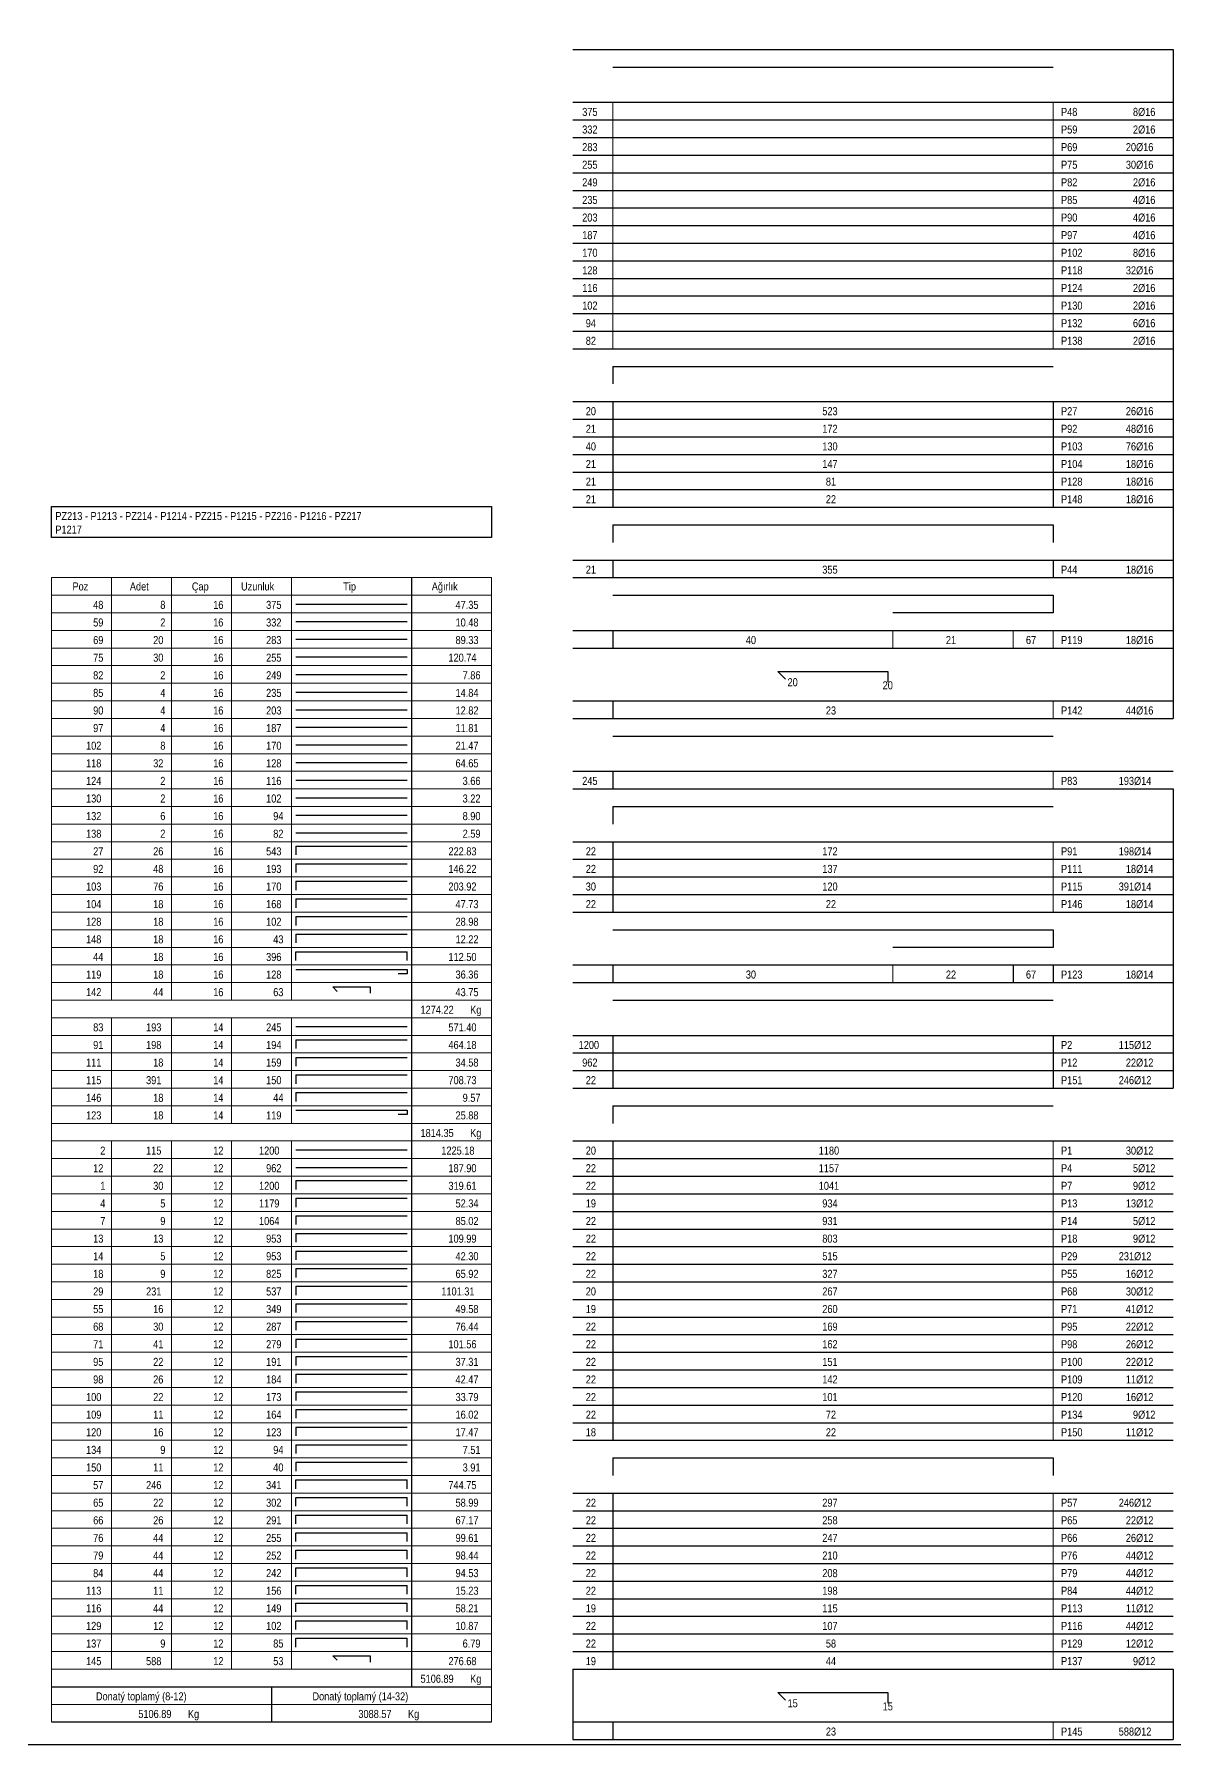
# Model space of a CAD drawing. Header units: metres. Extents: x 419734 to 420376, y 4564732 to 4565123.
# Drawn here: x 420012.24 to 420026.49, y 4564863.89 to 4564885.27 of the extents above; entities that cross this region are included whole.
import ezdxf

# ---------------------------------------------------------------- set-up
doc = ezdxf.new("R2010")
doc.units = ezdxf.units.M
for name, color, linetype in [('Standart', 7, 'Continuous'), ('SW_QUOTE', 1, 'Continuous'), ('SW_SEZIONI-ARMATURA', 3, 'Continuous'), ('SW_TXT_TESTI', 1, 'Continuous')]:
    doc.layers.add(name, color=color, linetype=linetype)
doc.styles.add('SWS', font='ARIALN.TTF')

msp = doc.modelspace()

# ---------------------------------------------------------------- linework, layer by layer
at = {"layer": 'Standart', "color": 2}
msp.add_lwpolyline([(420376.27637, 4564863.89188), (419946.10266, 4564863.89188), (419946.10266, 4564905.93855)], dxfattribs=at)
at = {"layer": 'Standart', "color": 1, "linetype": 'Continuous', "lineweight": 5}
for points in [[(420019.46721, 4564884.41732), (420019.46721, 4564881.33732)], [(420024.96721, 4564884.41732), (420024.96721, 4564881.33732)], [(420012.45085, 4564878.47732), (420017.95085, 4564878.47732)], [(420012.45085, 4564878.47732), (420012.45085, 4564864.17732)], [(420013.20085, 4564878.47732), (420013.20085, 4564873.19732)], [(420013.95085, 4564878.47732), (420013.95085, 4564873.19732)], [(420014.70085, 4564878.47732), (420014.70085, 4564873.19732)], [(420015.45085, 4564878.47732), (420015.45085, 4564873.19732)], [(420017.95085, 4564878.47732), (420017.95085, 4564864.17732)], [(420012.45085, 4564878.25732), (420017.95085, 4564878.25732)], [(420012.45085, 4564878.03732), (420017.95085, 4564878.03732)], [(420012.45085, 4564877.81732), (420017.95085, 4564877.81732)], [(420022.96721, 4564877.81732), (420022.96721, 4564877.59732)], [(420024.46721, 4564877.81732), (420024.46721, 4564877.59732)], [(420024.96721, 4564877.81732), (420024.96721, 4564877.59732)], [(420012.45085, 4564877.59732), (420017.95085, 4564877.59732)], [(420012.45085, 4564877.37732), (420017.95085, 4564877.37732)], [(420012.45085, 4564877.15732), (420017.95085, 4564877.15732)], [(420012.45085, 4564876.93732), (420017.95085, 4564876.93732)], [(420024.96721, 4564876.93732), (420024.96721, 4564876.71732)], [(420012.45085, 4564876.71732), (420017.95085, 4564876.71732)], [(420012.45085, 4564876.49732), (420017.95085, 4564876.49732)], [(420012.45085, 4564876.27732), (420017.95085, 4564876.27732)], [(420012.45085, 4564876.05732), (420017.95085, 4564876.05732)], [(420024.96721, 4564876.05732), (420024.96721, 4564875.83732)], [(420012.45085, 4564875.83732), (420017.95085, 4564875.83732)], [(420012.45085, 4564875.61732), (420017.95085, 4564875.61732)], [(420012.45085, 4564875.39732), (420017.95085, 4564875.39732)], [(420012.45085, 4564875.17732), (420017.95085, 4564875.17732)], [(420024.96721, 4564875.17732), (420024.96721, 4564874.29732)], [(420012.45085, 4564874.95732), (420017.95085, 4564874.95732)], [(420012.45085, 4564874.73732), (420017.95085, 4564874.73732)], [(420012.45085, 4564874.51732), (420017.95085, 4564874.51732)], [(420012.45085, 4564874.29732), (420017.95085, 4564874.29732)], [(420012.45085, 4564874.07732), (420017.95085, 4564874.07732)], [(420012.45085, 4564873.85732), (420017.95085, 4564873.85732)], [(420012.45085, 4564873.63732), (420017.95085, 4564873.63732)], [(420022.96721, 4564873.63732), (420022.96721, 4564873.41732)], [(420012.45085, 4564873.41732), (420017.95085, 4564873.41732)], [(420012.45085, 4564873.19732), (420017.95085, 4564873.19732)], [(420012.45085, 4564872.97732), (420017.95085, 4564872.97732)], [(420013.20085, 4564872.97732), (420013.20085, 4564871.65732)], [(420013.95085, 4564872.97732), (420013.95085, 4564871.65732)], [(420014.70085, 4564872.97732), (420014.70085, 4564871.65732)], [(420015.45085, 4564872.97732), (420015.45085, 4564871.65732)], [(420012.45085, 4564872.75732), (420017.95085, 4564872.75732)], [(420012.45085, 4564872.53732), (420017.95085, 4564872.53732)], [(420012.45085, 4564872.31732), (420017.95085, 4564872.31732)], [(420012.45085, 4564872.09732), (420017.95085, 4564872.09732)], [(420012.45085, 4564871.87732), (420017.95085, 4564871.87732)], [(420012.45085, 4564871.65732), (420017.95085, 4564871.65732)], [(420012.45085, 4564871.43732), (420017.95085, 4564871.43732)], [(420013.20085, 4564871.43732), (420013.20085, 4564864.83732)], [(420013.95085, 4564871.43732), (420013.95085, 4564864.83732)], [(420014.70085, 4564871.43732), (420014.70085, 4564864.83732)], [(420015.45085, 4564871.43732), (420015.45085, 4564864.83732)], [(420024.96721, 4564871.43732), (420024.96721, 4564867.69732)], [(420012.45085, 4564871.21732), (420017.95085, 4564871.21732)], [(420012.45085, 4564870.99732), (420017.95085, 4564870.99732)], [(420012.45085, 4564870.77732), (420017.95085, 4564870.77732)], [(420012.45085, 4564870.55732), (420017.95085, 4564870.55732)], [(420012.45085, 4564870.33732), (420017.95085, 4564870.33732)], [(420012.45085, 4564870.11732), (420017.95085, 4564870.11732)], [(420012.45085, 4564869.89732), (420017.95085, 4564869.89732)], [(420012.45085, 4564869.67732), (420017.95085, 4564869.67732)], [(420012.45085, 4564869.45732), (420017.95085, 4564869.45732)], [(420012.45085, 4564869.23732), (420017.95085, 4564869.23732)], [(420012.45085, 4564869.01732), (420017.95085, 4564869.01732)], [(420012.45085, 4564868.79732), (420017.95085, 4564868.79732)], [(420012.45085, 4564868.57732), (420017.95085, 4564868.57732)], [(420012.45085, 4564868.35732), (420017.95085, 4564868.35732)], [(420012.45085, 4564868.13732), (420017.95085, 4564868.13732)], [(420012.45085, 4564867.91732), (420017.95085, 4564867.91732)], [(420012.45085, 4564867.69732), (420017.95085, 4564867.69732)], [(420012.45085, 4564867.47732), (420017.95085, 4564867.47732)], [(420012.45085, 4564867.25732), (420017.95085, 4564867.25732)], [(420012.45085, 4564867.03732), (420017.95085, 4564867.03732)], [(420024.96721, 4564867.03732), (420024.96721, 4564864.83732)], [(420012.45085, 4564866.81732), (420017.95085, 4564866.81732)], [(420012.45085, 4564866.59732), (420017.95085, 4564866.59732)], [(420012.45085, 4564866.37732), (420017.95085, 4564866.37732)], [(420012.45085, 4564866.15732), (420017.95085, 4564866.15732)], [(420012.45085, 4564865.93732), (420017.95085, 4564865.93732)], [(420012.45085, 4564865.71732), (420017.95085, 4564865.71732)], [(420012.45085, 4564865.49732), (420017.95085, 4564865.49732)], [(420012.45085, 4564865.27732), (420017.95085, 4564865.27732)], [(420012.45085, 4564865.05732), (420017.95085, 4564865.05732)], [(420012.45085, 4564864.83732), (420017.95085, 4564864.83732)], [(420012.45085, 4564864.39732), (420017.95085, 4564864.39732)], [(420024.96721, 4564864.17732), (420024.96721, 4564863.95732)]]:
    msp.add_lwpolyline(points, dxfattribs=at)
at = {"layer": 'SW_QUOTE'}
for points in [[(420018.96721, 4564885.07732), (420026.46721, 4564885.07732)], [(420026.46721, 4564885.07732), (420026.46721, 4564881.33732)], [(420018.96721, 4564884.41732), (420026.46721, 4564884.41732)], [(420018.96721, 4564884.19732), (420026.46721, 4564884.19732)], [(420018.96721, 4564883.97732), (420026.46721, 4564883.97732)], [(420018.96721, 4564883.75732), (420026.46721, 4564883.75732)], [(420018.96721, 4564883.53732), (420026.46721, 4564883.53732)], [(420018.96721, 4564883.31732), (420026.46721, 4564883.31732)], [(420018.96721, 4564883.09732), (420026.46721, 4564883.09732)], [(420018.96721, 4564882.87732), (420026.46721, 4564882.87732)], [(420018.96721, 4564882.65732), (420026.46721, 4564882.65732)], [(420018.96721, 4564882.43732), (420026.46721, 4564882.43732)], [(420018.96721, 4564882.21732), (420026.46721, 4564882.21732)], [(420018.96721, 4564881.99732), (420026.46721, 4564881.99732)], [(420018.96721, 4564881.77732), (420026.46721, 4564881.77732)], [(420018.96721, 4564881.55732), (420026.46721, 4564881.55732)], [(420018.96721, 4564881.33732), (420026.46721, 4564881.33732)], [(420018.96721, 4564880.67732), (420026.46721, 4564880.67732)], [(420019.46721, 4564880.67732), (420019.46721, 4564879.35732)], [(420024.96721, 4564880.67732), (420024.96721, 4564879.35732)], [(420018.96721, 4564880.45732), (420026.46721, 4564880.45732)], [(420018.96721, 4564880.23732), (420026.46721, 4564880.23732)], [(420018.96721, 4564880.01732), (420026.46721, 4564880.01732)], [(420018.96721, 4564879.79732), (420026.46721, 4564879.79732)], [(420018.96721, 4564879.57732), (420026.46721, 4564879.57732)], [(420012.45085, 4564878.97732), (420012.45085, 4564879.36732)], [(420012.45085, 4564879.36732), (420017.95085, 4564879.36732)], [(420017.95085, 4564879.36732), (420017.95085, 4564878.97732)], [(420018.96721, 4564879.35732), (420026.46721, 4564879.35732)], [(420026.46721, 4564879.35732), (420026.46721, 4564878.47732)], [(420017.95085, 4564878.97732), (420012.45085, 4564878.97732)], [(420018.96721, 4564878.69732), (420026.46721, 4564878.69732)], [(420019.46721, 4564878.69732), (420019.46721, 4564878.47732)], [(420024.96721, 4564878.69732), (420024.96721, 4564878.47732)], [(420016.95085, 4564878.47732), (420016.95085, 4564864.61732)], [(420018.96721, 4564878.47732), (420026.46721, 4564878.47732)], [(420018.96721, 4564877.81732), (420026.46721, 4564877.81732)], [(420019.46721, 4564877.81732), (420019.46721, 4564877.59732)], [(420018.96721, 4564877.59732), (420026.46721, 4564877.59732)], [(420026.46721, 4564877.59732), (420026.46721, 4564876.71732)], [(420018.96721, 4564876.93732), (420026.46721, 4564876.93732)], [(420019.46721, 4564876.93732), (420019.46721, 4564876.71732)], [(420018.96721, 4564876.71732), (420026.46721, 4564876.71732)], [(420018.96721, 4564876.05732), (420026.46721, 4564876.05732)], [(420019.46721, 4564876.05732), (420019.46721, 4564875.83732)], [(420018.96721, 4564875.83732), (420026.46721, 4564875.83732)], [(420018.96721, 4564875.17732), (420026.46721, 4564875.17732)], [(420019.46721, 4564875.17732), (420019.46721, 4564874.29732)], [(420018.96721, 4564874.95732), (420026.46721, 4564874.95732)], [(420018.96721, 4564874.73732), (420026.46721, 4564874.73732)], [(420018.96721, 4564874.51732), (420026.46721, 4564874.51732)], [(420018.96721, 4564874.29732), (420026.46721, 4564874.29732)], [(420026.46721, 4564874.29732), (420026.46721, 4564873.41732)], [(420018.96721, 4564873.63732), (420026.46721, 4564873.63732)], [(420019.46721, 4564873.63732), (420019.46721, 4564873.41732)], [(420018.96721, 4564873.41732), (420026.46721, 4564873.41732)], [(420018.96721, 4564872.75732), (420026.46721, 4564872.75732)], [(420019.46721, 4564872.75732), (420019.46721, 4564872.09732)], [(420024.96721, 4564872.75732), (420024.96721, 4564872.09732)], [(420018.96721, 4564872.53732), (420026.46721, 4564872.53732)], [(420018.96721, 4564872.31732), (420026.46721, 4564872.31732)], [(420018.96721, 4564872.09732), (420026.46721, 4564872.09732)], [(420018.96721, 4564871.43732), (420026.46721, 4564871.43732)], [(420019.46721, 4564871.43732), (420019.46721, 4564867.69732)], [(420018.96721, 4564871.21732), (420026.46721, 4564871.21732)], [(420018.96721, 4564870.99732), (420026.46721, 4564870.99732)], [(420018.96721, 4564870.77732), (420026.46721, 4564870.77732)], [(420018.96721, 4564870.55732), (420026.46721, 4564870.55732)], [(420018.96721, 4564870.33732), (420026.46721, 4564870.33732)], [(420018.96721, 4564870.11732), (420026.46721, 4564870.11732)], [(420018.96721, 4564869.89732), (420026.46721, 4564869.89732)], [(420018.96721, 4564869.67732), (420026.46721, 4564869.67732)], [(420018.96721, 4564869.45732), (420026.46721, 4564869.45732)], [(420018.96721, 4564869.23732), (420026.46721, 4564869.23732)], [(420018.96721, 4564869.01732), (420026.46721, 4564869.01732)], [(420018.96721, 4564868.79732), (420026.46721, 4564868.79732)], [(420018.96721, 4564868.57732), (420026.46721, 4564868.57732)], [(420018.96721, 4564868.35732), (420026.46721, 4564868.35732)], [(420018.96721, 4564868.13732), (420026.46721, 4564868.13732)], [(420018.96721, 4564867.91732), (420026.46721, 4564867.91732)], [(420018.96721, 4564867.69732), (420026.46721, 4564867.69732)], [(420018.96721, 4564867.03732), (420026.46721, 4564867.03732)], [(420019.46721, 4564867.03732), (420019.46721, 4564864.83732)], [(420018.96721, 4564866.81732), (420026.46721, 4564866.81732)], [(420018.96721, 4564866.59732), (420026.46721, 4564866.59732)], [(420018.96721, 4564866.37732), (420026.46721, 4564866.37732)], [(420018.96721, 4564866.15732), (420026.46721, 4564866.15732)], [(420018.96721, 4564865.93732), (420026.46721, 4564865.93732)], [(420018.96721, 4564865.71732), (420026.46721, 4564865.71732)], [(420018.96721, 4564865.49732), (420026.46721, 4564865.49732)], [(420018.96721, 4564865.27732), (420026.46721, 4564865.27732)], [(420018.96721, 4564865.05732), (420026.46721, 4564865.05732)], [(420018.96721, 4564864.83732), (420026.46721, 4564864.83732)], [(420018.96721, 4564864.83732), (420018.96721, 4564863.95732)], [(420026.46721, 4564864.83732), (420026.46721, 4564863.95732)], [(420012.45085, 4564864.61732), (420017.95085, 4564864.61732)], [(420015.20085, 4564864.61732), (420015.20085, 4564864.17732)], [(420012.45085, 4564864.17732), (420017.95085, 4564864.17732)], [(420018.96721, 4564864.17732), (420026.46721, 4564864.17732)], [(420019.46721, 4564864.17732), (420019.46721, 4564863.95732)], [(420018.96721, 4564863.95732), (420026.46721, 4564863.95732)]]:
    msp.add_lwpolyline(points, dxfattribs=at)
at = {"layer": 'SW_SEZIONI-ARMATURA'}
for points in [[(420019.46721, 4564884.85732), (420024.96721, 4564884.85732)], [(420019.46721, 4564881.11732), (420024.96721, 4564881.11732)], [(420019.46721, 4564881.11732), (420019.46721, 4564880.89732)], [(420019.46721, 4564879.13732), (420024.96721, 4564879.13732)], [(420019.46721, 4564879.13732), (420019.46721, 4564878.91732)], [(420024.96721, 4564879.13732), (420024.96721, 4564878.91732)], [(420015.50585, 4564878.14732), (420016.89585, 4564878.14732)], [(420019.46721, 4564878.25732), (420024.96721, 4564878.25732)], [(420024.96721, 4564878.25732), (420024.96721, 4564878.03732)], [(420015.50585, 4564877.92732), (420016.89585, 4564877.92732)], [(420024.96721, 4564878.03732), (420022.96721, 4564878.03732)], [(420015.50585, 4564877.70732), (420016.89585, 4564877.70732)], [(420015.50585, 4564877.48732), (420016.89585, 4564877.48732)], [(420015.50585, 4564877.26732), (420016.89585, 4564877.26732)], [(420021.52971, 4564877.30398), (420022.90471, 4564877.30398)], [(420021.52971, 4564877.30398), (420021.62305, 4564877.21064)], [(420022.90471, 4564877.30398), (420022.90471, 4564877.17198)], [(420015.50585, 4564877.04732), (420016.89585, 4564877.04732)], [(420015.50585, 4564876.82732), (420016.89585, 4564876.82732)], [(420015.50585, 4564876.60732), (420016.89585, 4564876.60732)], [(420019.46721, 4564876.49732), (420024.96721, 4564876.49732)], [(420015.50585, 4564876.38732), (420016.89585, 4564876.38732)], [(420015.50585, 4564876.16732), (420016.89585, 4564876.16732)], [(420015.50585, 4564875.94732), (420016.89585, 4564875.94732)], [(420015.50585, 4564875.72732), (420016.89585, 4564875.72732)], [(420019.46721, 4564875.61732), (420024.96721, 4564875.61732)], [(420019.46721, 4564875.61732), (420019.46721, 4564875.39732)], [(420015.50585, 4564875.50732), (420016.89585, 4564875.50732)], [(420015.50585, 4564875.28732), (420016.89585, 4564875.28732)], [(420015.50585, 4564875.12232), (420016.89585, 4564875.12232)], [(420015.50585, 4564874.90232), (420016.89585, 4564874.90232)], [(420015.50585, 4564874.68232), (420016.89585, 4564874.68232)], [(420015.50585, 4564874.46232), (420016.89585, 4564874.46232)], [(420015.50585, 4564874.24232), (420016.89585, 4564874.24232)], [(420019.46721, 4564874.07732), (420024.96721, 4564874.07732)], [(420024.96721, 4564874.07732), (420024.96721, 4564873.85732)], [(420015.50585, 4564874.02232), (420016.89585, 4564874.02232)], [(420024.96721, 4564873.85732), (420022.96721, 4564873.85732)], [(420015.50585, 4564873.80232), (420016.89585, 4564873.80232)], [(420016.89585, 4564873.69232), (420016.89585, 4564873.80232)], [(420015.50585, 4564873.58232), (420016.89585, 4564873.58232)], [(420016.89585, 4564873.52732), (420016.78585, 4564873.52732)], [(420016.89585, 4564873.58232), (420016.89585, 4564873.52732)], [(420015.96918, 4564873.36232), (420016.43251, 4564873.36232)], [(420015.96918, 4564873.36232), (420016.02418, 4564873.30732)], [(420016.43251, 4564873.36232), (420016.43251, 4564873.28477)], [(420019.46721, 4564873.19732), (420024.96721, 4564873.19732)], [(420015.50585, 4564872.86732), (420016.89585, 4564872.86732)], [(420015.50585, 4564872.70232), (420016.89585, 4564872.70232)], [(420015.50585, 4564872.70232), (420015.50585, 4564872.59232)], [(420015.50585, 4564872.48232), (420016.89585, 4564872.48232)], [(420015.50585, 4564872.48232), (420015.50585, 4564872.37232)], [(420015.50585, 4564872.26232), (420016.89585, 4564872.26232)], [(420015.50585, 4564872.26232), (420015.50585, 4564872.15232)], [(420015.50585, 4564872.04232), (420016.89585, 4564872.04232)], [(420015.50585, 4564872.04232), (420015.50585, 4564871.93232)], [(420015.50585, 4564871.82232), (420016.89585, 4564871.82232)], [(420016.89585, 4564871.76732), (420016.78585, 4564871.76732)], [(420016.89585, 4564871.82232), (420016.89585, 4564871.76732)], [(420019.46721, 4564871.87732), (420024.96721, 4564871.87732)], [(420019.46721, 4564871.87732), (420019.46721, 4564871.65732)], [(420015.50585, 4564871.32732), (420016.89585, 4564871.32732)], [(420015.50585, 4564871.10732), (420016.89585, 4564871.10732)], [(420015.50585, 4564870.94232), (420016.89585, 4564870.94232)], [(420015.50585, 4564870.94232), (420015.50585, 4564870.83232)], [(420015.50585, 4564870.72232), (420016.89585, 4564870.72232)], [(420015.50585, 4564870.72232), (420015.50585, 4564870.61232)], [(420015.50585, 4564870.50232), (420016.89585, 4564870.50232)], [(420015.50585, 4564870.50232), (420015.50585, 4564870.39232)], [(420015.50585, 4564870.28232), (420016.89585, 4564870.28232)], [(420015.50585, 4564870.28232), (420015.50585, 4564870.17232)], [(420015.50585, 4564870.06232), (420016.89585, 4564870.06232)], [(420015.50585, 4564870.06232), (420015.50585, 4564869.95232)], [(420015.50585, 4564869.84232), (420016.89585, 4564869.84232)], [(420015.50585, 4564869.84232), (420015.50585, 4564869.73232)], [(420015.50585, 4564869.62232), (420016.89585, 4564869.62232)], [(420015.50585, 4564869.62232), (420015.50585, 4564869.51232)], [(420015.50585, 4564869.40232), (420016.89585, 4564869.40232)], [(420015.50585, 4564869.40232), (420015.50585, 4564869.29232)], [(420015.50585, 4564869.18232), (420016.89585, 4564869.18232)], [(420015.50585, 4564869.18232), (420015.50585, 4564869.07232)], [(420015.50585, 4564868.96232), (420016.89585, 4564868.96232)], [(420015.50585, 4564868.96232), (420015.50585, 4564868.85232)], [(420015.50585, 4564868.74232), (420016.89585, 4564868.74232)], [(420015.50585, 4564868.74232), (420015.50585, 4564868.63232)], [(420015.50585, 4564868.52232), (420016.89585, 4564868.52232)], [(420015.50585, 4564868.52232), (420015.50585, 4564868.41232)], [(420015.50585, 4564868.30232), (420016.89585, 4564868.30232)], [(420015.50585, 4564868.30232), (420015.50585, 4564868.19232)], [(420015.50585, 4564868.08232), (420016.89585, 4564868.08232)], [(420015.50585, 4564868.08232), (420015.50585, 4564867.97232)], [(420015.50585, 4564867.86232), (420016.89585, 4564867.86232)], [(420015.50585, 4564867.86232), (420015.50585, 4564867.75232)], [(420015.50585, 4564867.64232), (420016.89585, 4564867.64232)], [(420015.50585, 4564867.64232), (420015.50585, 4564867.53232)], [(420015.50585, 4564867.42232), (420016.89585, 4564867.42232)], [(420015.50585, 4564867.42232), (420015.50585, 4564867.31232)], [(420019.46721, 4564867.47732), (420024.96721, 4564867.47732)], [(420019.46721, 4564867.47732), (420019.46721, 4564867.25732)], [(420024.96721, 4564867.47732), (420024.96721, 4564867.25732)], [(420015.50585, 4564867.20232), (420016.89585, 4564867.20232)], [(420015.50585, 4564867.09232), (420015.50585, 4564867.20232)], [(420016.89585, 4564867.09232), (420016.89585, 4564867.20232)], [(420015.50585, 4564866.98232), (420016.89585, 4564866.98232)], [(420015.50585, 4564866.87232), (420015.50585, 4564866.98232)], [(420016.89585, 4564866.87232), (420016.89585, 4564866.98232)], [(420015.50585, 4564866.76232), (420016.89585, 4564866.76232)], [(420015.50585, 4564866.65232), (420015.50585, 4564866.76232)], [(420016.89585, 4564866.65232), (420016.89585, 4564866.76232)], [(420015.50585, 4564866.54232), (420016.89585, 4564866.54232)], [(420015.50585, 4564866.43232), (420015.50585, 4564866.54232)], [(420016.89585, 4564866.43232), (420016.89585, 4564866.54232)], [(420015.50585, 4564866.32232), (420016.89585, 4564866.32232)], [(420015.50585, 4564866.21232), (420015.50585, 4564866.32232)], [(420016.89585, 4564866.21232), (420016.89585, 4564866.32232)], [(420015.50585, 4564866.10232), (420016.89585, 4564866.10232)], [(420015.50585, 4564865.99232), (420015.50585, 4564866.10232)], [(420016.89585, 4564865.99232), (420016.89585, 4564866.10232)], [(420015.50585, 4564865.88232), (420016.89585, 4564865.88232)], [(420015.50585, 4564865.77232), (420015.50585, 4564865.88232)], [(420016.89585, 4564865.77232), (420016.89585, 4564865.88232)], [(420015.50585, 4564865.66232), (420016.89585, 4564865.66232)], [(420015.50585, 4564865.55232), (420015.50585, 4564865.66232)], [(420016.89585, 4564865.55232), (420016.89585, 4564865.66232)], [(420015.50585, 4564865.44232), (420016.89585, 4564865.44232)], [(420015.50585, 4564865.33232), (420015.50585, 4564865.44232)], [(420016.89585, 4564865.33232), (420016.89585, 4564865.44232)], [(420015.50585, 4564865.22232), (420016.89585, 4564865.22232)], [(420015.50585, 4564865.11232), (420015.50585, 4564865.22232)], [(420016.89585, 4564865.11232), (420016.89585, 4564865.22232)], [(420015.96918, 4564865.00232), (420016.43251, 4564865.00232)], [(420015.96918, 4564865.00232), (420016.02418, 4564864.94732)], [(420016.43251, 4564865.00232), (420016.43251, 4564864.92477)], [(420021.52971, 4564864.54398), (420022.90471, 4564864.54398)], [(420021.52971, 4564864.54398), (420021.62305, 4564864.45064)], [(420022.90471, 4564864.54398), (420022.90471, 4564864.41198)]]:
    msp.add_lwpolyline(points, dxfattribs=at)
at = {"layer": 'SW_TXT_TESTI'}
for points in [[(420026.46721, 4564881.33732), (420026.46721, 4564879.35732)], [(420026.46721, 4564878.47732), (420026.46721, 4564877.59732)], [(420026.46721, 4564875.83732), (420026.46721, 4564874.29732)], [(420015.50585, 4564875.12232), (420015.50585, 4564875.01232)], [(420015.50585, 4564874.90232), (420015.50585, 4564874.79232)], [(420015.50585, 4564874.68232), (420015.50585, 4564874.57232)], [(420015.50585, 4564874.46232), (420015.50585, 4564874.35232)], [(420015.50585, 4564874.24232), (420015.50585, 4564874.13232)], [(420015.50585, 4564874.02232), (420015.50585, 4564873.91232)], [(420015.50585, 4564873.69232), (420015.50585, 4564873.80232)], [(420024.46721, 4564873.63732), (420024.46721, 4564873.41732)], [(420024.96721, 4564873.63732), (420024.96721, 4564873.41732)], [(420026.46721, 4564873.41732), (420026.46721, 4564872.09732)]]:
    msp.add_lwpolyline(points, dxfattribs=at)

# ---------------------------------------------------------------- texts
at = {"layer": 'SW_TXT_TESTI', "style": 'SWS'}
for s, p in [('375', (420019.08405, 4564884.24732)), ('P48', (420025.06721, 4564884.24732)), ('8%%C16', (420025.96569, 4564884.24732)), ('332', (420019.08405, 4564884.02732)), ('P59', (420025.06721, 4564884.02732)), ('2%%C16', (420025.96569, 4564884.02732)), ('283', (420019.08405, 4564883.80732)), ('P69', (420025.06721, 4564883.80732)), ('20%%C16', (420025.87699, 4564883.80732)), ('255', (420019.08405, 4564883.58732)), ('P75', (420025.06721, 4564883.58732)), ('30%%C16', (420025.87699, 4564883.58732)), ('249', (420019.08405, 4564883.36732)), ('P82', (420025.06721, 4564883.36732)), ('2%%C16', (420025.96569, 4564883.36732)), ('235', (420019.08405, 4564883.14732)), ('P85', (420025.06721, 4564883.14732)), ('4%%C16', (420025.96569, 4564883.14732)), ('203', (420019.08405, 4564882.92732)), ('P90', (420025.06721, 4564882.92732)), ('4%%C16', (420025.96569, 4564882.92732)), ('187', (420019.08405, 4564882.70732)), ('P97', (420025.06721, 4564882.70732)), ('4%%C16', (420025.96569, 4564882.70732)), ('170', (420019.08405, 4564882.48732)), ('P102', (420025.06721, 4564882.48732)), ('8%%C16', (420025.96569, 4564882.48732)), ('128', (420019.08405, 4564882.26732)), ('P118', (420025.06721, 4564882.26732)), ('32%%C16', (420025.87699, 4564882.26732)), ('116', (420019.08405, 4564882.04732)), ('P124', (420025.06721, 4564882.04732)), ('2%%C16', (420025.96569, 4564882.04732)), ('102', (420019.08405, 4564881.82732)), ('P130', (420025.06721, 4564881.82732)), ('2%%C16', (420025.96569, 4564881.82732)), ('94', (420019.12844, 4564881.60732)), ('P132', (420025.06721, 4564881.60732)), ('6%%C16', (420025.96569, 4564881.60732)), ('82', (420019.12844, 4564881.38732)), ('P138', (420025.06721, 4564881.38732)), ('2%%C16', (420025.96569, 4564881.38732)), ('20', (420019.12844, 4564880.50732)), ('523', (420022.08405, 4564880.50732)), ('P27', (420025.06721, 4564880.50732)), ('26%%C16', (420025.87699, 4564880.50732)), ('21', (420019.12844, 4564880.28732)), ('172', (420022.08405, 4564880.28732)), ('P92', (420025.06721, 4564880.28732)), ('48%%C16', (420025.87699, 4564880.28732)), ('40', (420019.12844, 4564880.06732)), ('130', (420022.08405, 4564880.06732)), ('P103', (420025.06721, 4564880.06732)), ('76%%C16', (420025.87699, 4564880.06732)), ('21', (420019.12844, 4564879.84732)), ('147', (420022.08405, 4564879.84732)), ('P104', (420025.06721, 4564879.84732)), ('18%%C16', (420025.87699, 4564879.84732)), ('21', (420019.12844, 4564879.62732)), ('81', (420022.12844, 4564879.62732)), ('P128', (420025.06721, 4564879.62732)), ('18%%C16', (420025.87699, 4564879.62732)), ('21', (420019.12844, 4564879.40732)), ('22', (420022.12844, 4564879.40732)), ('P148', (420025.06721, 4564879.40732)), ('18%%C16', (420025.87699, 4564879.40732)), ('PZ213 - P1213 - PZ214 - P1214 - PZ215 - P1215 - PZ216 - P1216 - PZ217', (420012.50085, 4564879.19732)), ('P1217', (420012.50085, 4564879.02732)), ('21', (420019.12844, 4564878.52732)), ('355', (420022.08405, 4564878.52732)), ('P44', (420025.06721, 4564878.52732)), ('18%%C16', (420025.87699, 4564878.52732)), ('Poz', (420012.71496, 4564878.31732)), ('Adet', (420013.43215, 4564878.31732)), ('Çap', (420014.20678, 4564878.31732)), ('Uzunluk', (420014.82118, 4564878.31732)), ('Tip', (420016.09815, 4564878.31732)), ('Ağırlık', (420017.20437, 4564878.31732)), ('48', (420012.9733, 4564878.08732)), ('8', (420013.81207, 4564878.08732)), ('16', (420014.4733, 4564878.08732)), ('375', (420015.13453, 4564878.08732)), ('47.35', (420017.50137, 4564878.08732)), ('59', (420012.9733, 4564877.86732)), ('2', (420013.81207, 4564877.86732)), ('16', (420014.4733, 4564877.86732)), ('332', (420015.13453, 4564877.86732)), ('10.48', (420017.50137, 4564877.86732)), ('69', (420012.9733, 4564877.64732)), ('20', (420013.7233, 4564877.64732)), ('16', (420014.4733, 4564877.64732)), ('283', (420015.13453, 4564877.64732)), ('89.33', (420017.50137, 4564877.64732)), ('40', (420021.12844, 4564877.64732)), ('21', (420023.62844, 4564877.64732)), ('67', (420024.62844, 4564877.64732)), ('P119', (420025.06721, 4564877.64732)), ('18%%C16', (420025.87699, 4564877.64732)), ('75', (420012.9733, 4564877.42732)), ('30', (420013.7233, 4564877.42732)), ('16', (420014.4733, 4564877.42732)), ('255', (420015.13453, 4564877.42732)), ('120.74', (420017.4126, 4564877.42732)), ('82', (420012.9733, 4564877.20732)), ('2', (420013.81207, 4564877.20732)), ('16', (420014.4733, 4564877.20732)), ('249', (420015.13453, 4564877.20732)), ('7.86', (420017.59014, 4564877.20732)), ('85', (420012.9733, 4564876.98732)), ('4', (420013.81207, 4564876.98732)), ('16', (420014.4733, 4564876.98732)), ('235', (420015.13453, 4564876.98732)), ('14.84', (420017.50137, 4564876.98732)), ('20', (420021.64981, 4564877.12064)), ('20', (420022.83813, 4564877.08198)), ('90', (420012.9733, 4564876.76732)), ('4', (420013.81207, 4564876.76732)), ('16', (420014.4733, 4564876.76732)), ('203', (420015.13453, 4564876.76732)), ('12.82', (420017.50137, 4564876.76732)), ('23', (420022.12844, 4564876.76732)), ('P142', (420025.06721, 4564876.76732)), ('44%%C16', (420025.87699, 4564876.76732)), ('97', (420012.9733, 4564876.54732)), ('4', (420013.81207, 4564876.54732)), ('16', (420014.4733, 4564876.54732)), ('187', (420015.13453, 4564876.54732)), ('11.81', (420017.50137, 4564876.54732)), ('102', (420012.88453, 4564876.32732)), ('8', (420013.81207, 4564876.32732)), ('16', (420014.4733, 4564876.32732)), ('170', (420015.13453, 4564876.32732)), ('21.47', (420017.50137, 4564876.32732)), ('118', (420012.88453, 4564876.10732)), ('32', (420013.7233, 4564876.10732)), ('16', (420014.4733, 4564876.10732)), ('128', (420015.13453, 4564876.10732)), ('64.65', (420017.50137, 4564876.10732)), ('124', (420012.88453, 4564875.88732)), ('2', (420013.81207, 4564875.88732)), ('16', (420014.4733, 4564875.88732)), ('116', (420015.13453, 4564875.88732)), ('3.66', (420017.59014, 4564875.88732)), ('245', (420019.08405, 4564875.88732)), ('P83', (420025.06721, 4564875.88732)), ('193%%C14', (420025.7883, 4564875.88732)), ('130', (420012.88453, 4564875.66732)), ('2', (420013.81207, 4564875.66732)), ('16', (420014.4733, 4564875.66732)), ('102', (420015.13453, 4564875.66732)), ('3.22', (420017.59014, 4564875.66732)), ('132', (420012.88453, 4564875.44732)), ('6', (420013.81207, 4564875.44732)), ('16', (420014.4733, 4564875.44732)), ('94', (420015.2233, 4564875.44732)), ('8.90', (420017.59014, 4564875.44732)), ('138', (420012.88453, 4564875.22732)), ('2', (420013.81207, 4564875.22732)), ('16', (420014.4733, 4564875.22732)), ('82', (420015.2233, 4564875.22732)), ('2.59', (420017.59014, 4564875.22732)), ('198%%C14', (420025.7883, 4564875.00732)), ('27', (420012.9733, 4564875.00732)), ('26', (420013.7233, 4564875.00732)), ('16', (420014.4733, 4564875.00732)), ('543', (420015.13453, 4564875.00732)), ('222.83', (420017.4126, 4564875.00732)), ('22', (420019.12844, 4564875.00732)), ('172', (420022.08405, 4564875.00732)), ('P91', (420025.06721, 4564875.00732)), ('92', (420012.9733, 4564874.78732)), ('48', (420013.7233, 4564874.78732)), ('16', (420014.4733, 4564874.78732)), ('193', (420015.13453, 4564874.78732)), ('146.22', (420017.4126, 4564874.78732)), ('22', (420019.12844, 4564874.78732)), ('137', (420022.08405, 4564874.78732)), ('P111', (420025.06721, 4564874.78732)), ('18%%C14', (420025.87699, 4564874.78732)), ('103', (420012.88453, 4564874.56732)), ('76', (420013.7233, 4564874.56732)), ('16', (420014.4733, 4564874.56732)), ('170', (420015.13453, 4564874.56732)), ('203.92', (420017.4126, 4564874.56732)), ('30', (420019.12844, 4564874.56732)), ('120', (420022.08405, 4564874.56732)), ('P115', (420025.06721, 4564874.56732)), ('391%%C14', (420025.7883, 4564874.56732)), ('104', (420012.88453, 4564874.34732)), ('18', (420013.7233, 4564874.34732)), ('16', (420014.4733, 4564874.34732)), ('168', (420015.13453, 4564874.34732)), ('47.73', (420017.50137, 4564874.34732)), ('22', (420019.12844, 4564874.34732)), ('22', (420022.12844, 4564874.34732)), ('P146', (420025.06721, 4564874.34732)), ('18%%C14', (420025.87699, 4564874.34732)), ('128', (420012.88453, 4564874.12732)), ('18', (420013.7233, 4564874.12732)), ('16', (420014.4733, 4564874.12732)), ('102', (420015.13453, 4564874.12732)), ('28.98', (420017.50137, 4564874.12732)), ('148', (420012.88453, 4564873.90732)), ('18', (420013.7233, 4564873.90732)), ('16', (420014.4733, 4564873.90732)), ('43', (420015.2233, 4564873.90732)), ('12.22', (420017.50137, 4564873.90732)), ('44', (420012.9733, 4564873.68732)), ('18', (420013.7233, 4564873.68732)), ('16', (420014.4733, 4564873.68732)), ('396', (420015.13453, 4564873.68732)), ('112.50', (420017.4126, 4564873.68732)), ('119', (420012.88453, 4564873.46732)), ('18', (420013.7233, 4564873.46732)), ('16', (420014.4733, 4564873.46732)), ('128', (420015.13453, 4564873.46732)), ('36.36', (420017.50137, 4564873.46732)), ('30', (420021.12844, 4564873.46732)), ('22', (420023.62844, 4564873.46732)), ('67', (420024.62844, 4564873.46732)), ('P123', (420025.06721, 4564873.46732)), ('18%%C14', (420025.87699, 4564873.46732)), ('142', (420012.88453, 4564873.24732)), ('44', (420013.7233, 4564873.24732)), ('16', (420014.4733, 4564873.24732)), ('63', (420015.2233, 4564873.24732)), ('43.75', (420017.50137, 4564873.24732)), ('1274.22', (420017.06364, 4564873.02732)), ('Kg', (420017.68402, 4564873.02732)), ('83', (420012.9733, 4564872.80732)), ('193', (420013.63453, 4564872.80732)), ('14', (420014.4733, 4564872.80732)), ('245', (420015.13453, 4564872.80732)), ('571.40', (420017.4126, 4564872.80732)), ('91', (420012.9733, 4564872.58732)), ('198', (420013.63453, 4564872.58732)), ('14', (420014.4733, 4564872.58732)), ('194', (420015.13453, 4564872.58732)), ('464.18', (420017.4126, 4564872.58732)), ('1200', (420019.03966, 4564872.58732)), ('P2', (420025.06721, 4564872.58732)), ('115%%C12', (420025.7883, 4564872.58732)), ('111', (420012.88453, 4564872.36732)), ('18', (420013.7233, 4564872.36732)), ('14', (420014.4733, 4564872.36732)), ('159', (420015.13453, 4564872.36732)), ('34.58', (420017.50137, 4564872.36732)), ('962', (420019.08405, 4564872.36732)), ('P12', (420025.06721, 4564872.36732)), ('22%%C12', (420025.87699, 4564872.36732)), ('115', (420012.88453, 4564872.14732)), ('391', (420013.63453, 4564872.14732)), ('14', (420014.4733, 4564872.14732)), ('150', (420015.13453, 4564872.14732)), ('708.73', (420017.4126, 4564872.14732)), ('22', (420019.12844, 4564872.14732)), ('P151', (420025.06721, 4564872.14732)), ('246%%C12', (420025.7883, 4564872.14732)), ('146', (420012.88453, 4564871.92732)), ('18', (420013.7233, 4564871.92732)), ('14', (420014.4733, 4564871.92732)), ('44', (420015.2233, 4564871.92732)), ('9.57', (420017.59014, 4564871.92732)), ('123', (420012.88453, 4564871.70732)), ('18', (420013.7233, 4564871.70732)), ('14', (420014.4733, 4564871.70732)), ('119', (420015.13453, 4564871.70732)), ('25.88', (420017.50137, 4564871.70732)), ('1814.35', (420017.06364, 4564871.48732)), ('Kg', (420017.68402, 4564871.48732)), ('2', (420013.06207, 4564871.26732)), ('115', (420013.63453, 4564871.26732)), ('12', (420014.4733, 4564871.26732)), ('1200', (420015.04576, 4564871.26732)), ('1225.18', (420017.32383, 4564871.26732)), ('20', (420019.12844, 4564871.26732)), ('1180', (420022.03966, 4564871.26732)), ('P1', (420025.06721, 4564871.26732)), ('30%%C12', (420025.87699, 4564871.26732)), ('12', (420012.9733, 4564871.04732)), ('22', (420013.7233, 4564871.04732)), ('12', (420014.4733, 4564871.04732)), ('962', (420015.13453, 4564871.04732)), ('187.90', (420017.4126, 4564871.04732)), ('22', (420019.12844, 4564871.04732)), ('1157', (420022.03966, 4564871.04732)), ('P4', (420025.06721, 4564871.04732)), ('5%%C12', (420025.96569, 4564871.04732)), ('1', (420013.06207, 4564870.82732)), ('30', (420013.7233, 4564870.82732)), ('12', (420014.4733, 4564870.82732)), ('1200', (420015.04576, 4564870.82732)), ('319.61', (420017.4126, 4564870.82732)), ('22', (420019.12844, 4564870.82732)), ('1041', (420022.03966, 4564870.82732)), ('P7', (420025.06721, 4564870.82732)), ('9%%C12', (420025.96569, 4564870.82732)), ('4', (420013.06207, 4564870.60732)), ('5', (420013.81207, 4564870.60732)), ('12', (420014.4733, 4564870.60732)), ('1179', (420015.04576, 4564870.60732)), ('52.34', (420017.50137, 4564870.60732)), ('19', (420019.12844, 4564870.60732)), ('934', (420022.08405, 4564870.60732)), ('P13', (420025.06721, 4564870.60732)), ('13%%C12', (420025.87699, 4564870.60732)), ('7', (420013.06207, 4564870.38732)), ('9', (420013.81207, 4564870.38732)), ('12', (420014.4733, 4564870.38732)), ('1064', (420015.04576, 4564870.38732)), ('85.02', (420017.50137, 4564870.38732)), ('22', (420019.12844, 4564870.38732)), ('931', (420022.08405, 4564870.38732)), ('P14', (420025.06721, 4564870.38732)), ('5%%C12', (420025.96569, 4564870.38732)), ('13', (420012.9733, 4564870.16732)), ('13', (420013.7233, 4564870.16732)), ('12', (420014.4733, 4564870.16732)), ('953', (420015.13453, 4564870.16732)), ('109.99', (420017.4126, 4564870.16732)), ('22', (420019.12844, 4564870.16732)), ('803', (420022.08405, 4564870.16732)), ('P18', (420025.06721, 4564870.16732)), ('9%%C12', (420025.96569, 4564870.16732)), ('14', (420012.9733, 4564869.94732)), ('5', (420013.81207, 4564869.94732)), ('12', (420014.4733, 4564869.94732)), ('953', (420015.13453, 4564869.94732)), ('42.30', (420017.50137, 4564869.94732)), ('22', (420019.12844, 4564869.94732)), ('515', (420022.08405, 4564869.94732)), ('P29', (420025.06721, 4564869.94732)), ('231%%C12', (420025.7883, 4564869.94732)), ('18', (420012.9733, 4564869.72732)), ('9', (420013.81207, 4564869.72732)), ('12', (420014.4733, 4564869.72732)), ('825', (420015.13453, 4564869.72732)), ('65.92', (420017.50137, 4564869.72732)), ('22', (420019.12844, 4564869.72732)), ('327', (420022.08405, 4564869.72732)), ('P55', (420025.06721, 4564869.72732)), ('16%%C12', (420025.87699, 4564869.72732)), ('29', (420012.9733, 4564869.50732)), ('231', (420013.63453, 4564869.50732)), ('12', (420014.4733, 4564869.50732)), ('537', (420015.13453, 4564869.50732)), ('1101.31', (420017.32383, 4564869.50732)), ('20', (420019.12844, 4564869.50732)), ('267', (420022.08405, 4564869.50732)), ('P68', (420025.06721, 4564869.50732)), ('30%%C12', (420025.87699, 4564869.50732)), ('55', (420012.9733, 4564869.28732)), ('16', (420013.7233, 4564869.28732)), ('12', (420014.4733, 4564869.28732)), ('349', (420015.13453, 4564869.28732)), ('49.58', (420017.50137, 4564869.28732)), ('19', (420019.12844, 4564869.28732)), ('260', (420022.08405, 4564869.28732)), ('P71', (420025.06721, 4564869.28732)), ('41%%C12', (420025.87699, 4564869.28732)), ('68', (420012.9733, 4564869.06732)), ('30', (420013.7233, 4564869.06732)), ('12', (420014.4733, 4564869.06732)), ('287', (420015.13453, 4564869.06732)), ('76.44', (420017.50137, 4564869.06732)), ('22', (420019.12844, 4564869.06732)), ('169', (420022.08405, 4564869.06732)), ('P95', (420025.06721, 4564869.06732)), ('22%%C12', (420025.87699, 4564869.06732)), ('71', (420012.9733, 4564868.84732)), ('41', (420013.7233, 4564868.84732)), ('12', (420014.4733, 4564868.84732)), ('279', (420015.13453, 4564868.84732)), ('101.56', (420017.4126, 4564868.84732)), ('22', (420019.12844, 4564868.84732)), ('162', (420022.08405, 4564868.84732)), ('P98', (420025.06721, 4564868.84732)), ('26%%C12', (420025.87699, 4564868.84732)), ('95', (420012.9733, 4564868.62732)), ('22', (420013.7233, 4564868.62732)), ('12', (420014.4733, 4564868.62732)), ('191', (420015.13453, 4564868.62732)), ('37.31', (420017.50137, 4564868.62732)), ('22', (420019.12844, 4564868.62732)), ('151', (420022.08405, 4564868.62732)), ('P100', (420025.06721, 4564868.62732)), ('22%%C12', (420025.87699, 4564868.62732)), ('98', (420012.9733, 4564868.40732)), ('26', (420013.7233, 4564868.40732)), ('12', (420014.4733, 4564868.40732)), ('184', (420015.13453, 4564868.40732)), ('42.47', (420017.50137, 4564868.40732)), ('22', (420019.12844, 4564868.40732)), ('142', (420022.08405, 4564868.40732)), ('P109', (420025.06721, 4564868.40732)), ('11%%C12', (420025.87699, 4564868.40732)), ('100', (420012.88453, 4564868.18732)), ('22', (420013.7233, 4564868.18732)), ('12', (420014.4733, 4564868.18732)), ('173', (420015.13453, 4564868.18732)), ('33.79', (420017.50137, 4564868.18732)), ('22', (420019.12844, 4564868.18732)), ('101', (420022.08405, 4564868.18732)), ('P120', (420025.06721, 4564868.18732)), ('16%%C12', (420025.87699, 4564868.18732)), ('109', (420012.88453, 4564867.96732)), ('11', (420013.7233, 4564867.96732)), ('12', (420014.4733, 4564867.96732)), ('164', (420015.13453, 4564867.96732)), ('16.02', (420017.50137, 4564867.96732)), ('22', (420019.12844, 4564867.96732)), ('72', (420022.12844, 4564867.96732)), ('P134', (420025.06721, 4564867.96732)), ('9%%C12', (420025.96569, 4564867.96732)), ('120', (420012.88453, 4564867.74732)), ('16', (420013.7233, 4564867.74732)), ('12', (420014.4733, 4564867.74732)), ('123', (420015.13453, 4564867.74732)), ('17.47', (420017.50137, 4564867.74732)), ('18', (420019.12844, 4564867.74732)), ('22', (420022.12844, 4564867.74732)), ('P150', (420025.06721, 4564867.74732)), ('11%%C12', (420025.87699, 4564867.74732)), ('134', (420012.88453, 4564867.52732)), ('9', (420013.81207, 4564867.52732)), ('12', (420014.4733, 4564867.52732)), ('94', (420015.2233, 4564867.52732)), ('7.51', (420017.59014, 4564867.52732)), ('150', (420012.88453, 4564867.30732)), ('11', (420013.7233, 4564867.30732)), ('12', (420014.4733, 4564867.30732)), ('40', (420015.2233, 4564867.30732)), ('3.91', (420017.59014, 4564867.30732)), ('57', (420012.9733, 4564867.08732)), ('246', (420013.63453, 4564867.08732)), ('12', (420014.4733, 4564867.08732)), ('341', (420015.13453, 4564867.08732)), ('744.75', (420017.4126, 4564867.08732)), ('65', (420012.9733, 4564866.86732)), ('22', (420013.7233, 4564866.86732)), ('12', (420014.4733, 4564866.86732)), ('302', (420015.13453, 4564866.86732)), ('58.99', (420017.50137, 4564866.86732)), ('22', (420019.12844, 4564866.86732)), ('297', (420022.08405, 4564866.86732)), ('P57', (420025.06721, 4564866.86732)), ('246%%C12', (420025.7883, 4564866.86732)), ('66', (420012.9733, 4564866.64732)), ('26', (420013.7233, 4564866.64732)), ('12', (420014.4733, 4564866.64732)), ('291', (420015.13453, 4564866.64732)), ('67.17', (420017.50137, 4564866.64732)), ('22', (420019.12844, 4564866.64732)), ('258', (420022.08405, 4564866.64732)), ('P65', (420025.06721, 4564866.64732)), ('22%%C12', (420025.87699, 4564866.64732)), ('76', (420012.9733, 4564866.42732)), ('44', (420013.7233, 4564866.42732)), ('12', (420014.4733, 4564866.42732)), ('255', (420015.13453, 4564866.42732)), ('99.61', (420017.50137, 4564866.42732)), ('22', (420019.12844, 4564866.42732)), ('247', (420022.08405, 4564866.42732)), ('P66', (420025.06721, 4564866.42732)), ('26%%C12', (420025.87699, 4564866.42732)), ('79', (420012.9733, 4564866.20732)), ('44', (420013.7233, 4564866.20732)), ('12', (420014.4733, 4564866.20732)), ('252', (420015.13453, 4564866.20732)), ('98.44', (420017.50137, 4564866.20732)), ('22', (420019.12844, 4564866.20732)), ('210', (420022.08405, 4564866.20732)), ('P76', (420025.06721, 4564866.20732)), ('44%%C12', (420025.87699, 4564866.20732)), ('84', (420012.9733, 4564865.98732)), ('44', (420013.7233, 4564865.98732)), ('12', (420014.4733, 4564865.98732)), ('242', (420015.13453, 4564865.98732)), ('94.53', (420017.50137, 4564865.98732)), ('22', (420019.12844, 4564865.98732)), ('208', (420022.08405, 4564865.98732)), ('P79', (420025.06721, 4564865.98732)), ('44%%C12', (420025.87699, 4564865.98732)), ('113', (420012.88453, 4564865.76732)), ('11', (420013.7233, 4564865.76732)), ('12', (420014.4733, 4564865.76732)), ('156', (420015.13453, 4564865.76732)), ('15.23', (420017.50137, 4564865.76732)), ('22', (420019.12844, 4564865.76732)), ('198', (420022.08405, 4564865.76732)), ('P84', (420025.06721, 4564865.76732)), ('44%%C12', (420025.87699, 4564865.76732)), ('116', (420012.88453, 4564865.54732)), ('44', (420013.7233, 4564865.54732)), ('12', (420014.4733, 4564865.54732)), ('149', (420015.13453, 4564865.54732)), ('58.21', (420017.50137, 4564865.54732)), ('19', (420019.12844, 4564865.54732)), ('115', (420022.08405, 4564865.54732)), ('P113', (420025.06721, 4564865.54732)), ('11%%C12', (420025.87699, 4564865.54732)), ('129', (420012.88453, 4564865.32732)), ('12', (420013.7233, 4564865.32732)), ('12', (420014.4733, 4564865.32732)), ('102', (420015.13453, 4564865.32732)), ('10.87', (420017.50137, 4564865.32732)), ('22', (420019.12844, 4564865.32732)), ('107', (420022.08405, 4564865.32732)), ('P116', (420025.06721, 4564865.32732)), ('44%%C12', (420025.87699, 4564865.32732)), ('137', (420012.88453, 4564865.10732)), ('9', (420013.81207, 4564865.10732)), ('12', (420014.4733, 4564865.10732)), ('85', (420015.2233, 4564865.10732)), ('6.79', (420017.59014, 4564865.10732)), ('22', (420019.12844, 4564865.10732)), ('58', (420022.12844, 4564865.10732)), ('P129', (420025.06721, 4564865.10732)), ('12%%C12', (420025.87699, 4564865.10732)), ('145', (420012.88453, 4564864.88732)), ('588', (420013.63453, 4564864.88732)), ('12', (420014.4733, 4564864.88732)), ('53', (420015.2233, 4564864.88732)), ('276.68', (420017.4126, 4564864.88732)), ('19', (420019.12844, 4564864.88732)), ('44', (420022.12844, 4564864.88732)), ('P137', (420025.06721, 4564864.88732)), ('9%%C12', (420025.96569, 4564864.88732)), ('5106.89', (420017.06364, 4564864.66732)), ('Kg', (420017.68402, 4564864.66732)), ('Donatý toplamý (8-12)', (420013.00765, 4564864.44732)), ('Donatý toplamý (14-32)', (420015.71326, 4564864.44732)), ('15', (420021.64981, 4564864.36064)), ('5106.89', (420013.53734, 4564864.22732)), ('Kg', (420014.15772, 4564864.22732)), ('3088.57', (420016.28734, 4564864.22732)), ('Kg', (420016.90772, 4564864.22732)), ('15', (420022.83813, 4564864.32198)), ('23', (420022.12844, 4564864.00732)), ('P145', (420025.06721, 4564864.00732)), ('588%%C12', (420025.7883, 4564864.00732))]:
    msp.add_text(s, height=0.1, dxfattribs=at).set_placement(p)

doc.saveas('drawing.dxf')
